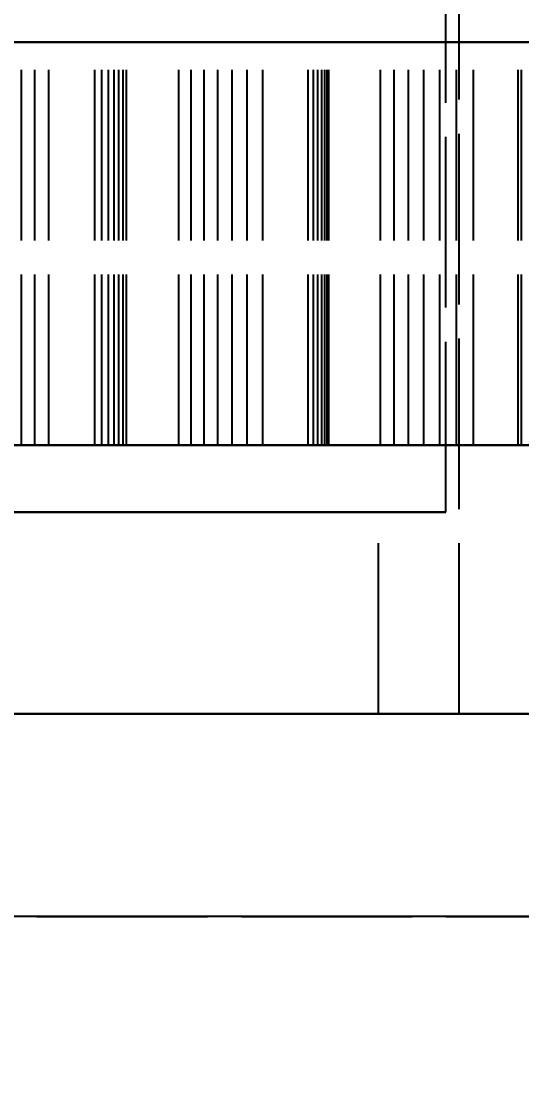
# Model space of a CAD drawing. Header units: millimetres. Extents: x -9 to 221, y -53 to 196.
# Drawn here: x 161.69 to 165.41, y -23.02 to -15.05 of the extents above; entities that cross this region are included whole.
import ezdxf

# ---------------------------------------------------------------- set-up
doc = ezdxf.new("R2010")
doc.units = ezdxf.units.MM
doc.linetypes.add('DASHED', pattern=[1.524, 1.27, -0.254])
for name, color, linetype in [('DIMS', 3, 'CONTINUOUS'), ('HIDDEN', 8, 'DASHED'), ('VISIBLE', 7, 'CONTINUOUS')]:
    doc.layers.add(name, color=color, linetype=linetype)
doc.styles.add('OpenSansCondensed-Light', font='OpenSansCondensed-Light.ttf')
doc.dimstyles.new('EZDXF', dxfattribs={"dimtxt": 0.25, "dimasz": 0.175, "dimexe": 0.375, "dimexo": 0.125, "dimgap": 0.1, "dimtad": 1, "dimlfac": 100, "dimzin": 12, "dimdsep": 46, "dimtxsty": 'OpenSansCondensed-Light', "dimblk": 'ARCHTICK', "dimcen": 2.5, "dimazin": 3, "dimtfac": 0.5, "dimtmove": 2, "dimatfit": 3})

# ---------------------------------------------------------------- blocks, each defined once
blk = doc.blocks.new('_ARCHTICK')
at = {"color": 0, "linetype": 'BYBLOCK', "const_width": 0.15}
blk.add_lwpolyline([(-0.5, -0.5), (0.5, 0.5)], dxfattribs=at)

msp = doc.modelspace()

# ---------------------------------------------------------------- linework, layer by layer
at = {"layer": 'HIDDEN'}
for points in [[(164.95, -20.2), (164.95, 15.8)], [(164.85, -18.7), (164.85, -0.4)], [(166.0881, -15.2), (165.32619, -15.2), (164.56429, -15.2), (163.80238, -15.2), (163.04048, -15.2), (162.27857, -15.2), (161.51667, -15.2), (160.75476, -15.2), (159.99286, -15.2), (159.23095, -15.2), (158.46905, -15.2), (157.70714, -15.2), (156.94524, -15.2), (156.18333, -15.2), (155.42143, -15.2), (154.65952, -15.2)], [(166.0881, -15.2), (165.32619, -15.2), (164.56429, -15.2), (163.80238, -15.2), (163.04048, -15.2), (162.27857, -15.2), (161.51667, -15.2), (160.75476, -15.2), (159.99286, -15.2), (159.23095, -15.2), (158.46905, -15.2), (157.70714, -15.2), (156.94524, -15.2), (156.18333, -15.2), (155.42143, -15.2), (154.65952, -15.2)], [(165.48492, -15.2), (164.78651, -15.2), (164.0881, -15.2), (163.38968, -15.2), (162.69127, -15.2), (161.99286, -15.2), (161.29444, -15.2), (160.59603, -15.2), (159.89762, -15.2), (159.19921, -15.2), (158.50079, -15.2), (157.80238, -15.2), (157.10397, -15.2), (156.40556, -15.2), (155.70714, -15.2), (155.00873, -15.2)], [(158.85, -15.2), (159.19921, -15.2), (159.54841, -15.2), (159.89762, -15.2), (160.24683, -15.2), (160.59603, -15.2), (160.94524, -15.2), (161.29444, -15.2), (161.64365, -15.2), (161.99286, -15.2), (162.34206, -15.2), (162.69127, -15.2), (163.04048, -15.2), (163.38968, -15.2), (163.73889, -15.2), (164.0881, -15.2), (164.4373, -15.2), (164.78651, -15.2), (165.13571, -15.2), (165.48492, -15.2)], [(161.59767, -15.2), (161.69243, -15.2)], [(161.69243, -15.2), (161.59767, -15.2)], [(161.69243, -15.2), (161.79224, -15.2)], [(161.79224, -15.2), (161.69243, -15.2)], [(161.69243, -18.2), (161.69243, -15.2)], [(161.69243, -18.2), (161.69243, -15.2)], [(161.79224, -15.2), (161.89691, -15.2)], [(161.89691, -15.2), (161.79224, -15.2)], [(161.79224, -18.2), (161.79224, -15.2)], [(161.79224, -18.2), (161.79224, -15.2)], [(161.89691, -15.2), (162.23966, -15.2)], [(162.23966, -15.2), (161.89691, -15.2)], [(161.89691, -18.2), (161.89691, -15.2)], [(161.89691, -18.2), (161.89691, -15.2)], [(162.23966, -15.2), (162.29194, -15.2)], [(162.29194, -15.2), (162.23966, -15.2)], [(162.23966, -18.2), (162.23966, -15.2)], [(162.23966, -18.2), (162.23966, -15.2)], [(162.29194, -15.2), (162.33929, -15.2)], [(162.33929, -15.2), (162.29194, -15.2)], [(162.29194, -18.2), (162.29194, -15.2)], [(162.29194, -18.2), (162.29194, -15.2)], [(162.33929, -15.2), (162.38155, -15.2)], [(162.38155, -15.2), (162.33929, -15.2)], [(162.33929, -18.2), (162.33929, -15.2)], [(162.33929, -18.2), (162.33929, -15.2)], [(162.38155, -15.2), (162.41849, -15.2)], [(162.41849, -15.2), (162.38155, -15.2)], [(162.38155, -18.2), (162.38155, -15.2)], [(162.38155, -18.2), (162.38155, -15.2)], [(162.41849, -15.2), (162.44984, -15.2)], [(162.44984, -15.2), (162.41849, -15.2)], [(162.41849, -18.2), (162.41849, -15.2)], [(162.41849, -18.2), (162.41849, -15.2)], [(162.44984, -15.2), (162.47525, -15.2)], [(162.47525, -15.2), (162.44984, -15.2)], [(162.44984, -18.2), (162.44984, -15.2)], [(162.44984, -18.2), (162.44984, -15.2)], [(162.47525, -15.2), (162.86496, -15.2)], [(162.86496, -15.2), (162.47525, -15.2)], [(162.47525, -18.2), (162.47525, -15.2)], [(162.47525, -18.2), (162.47525, -15.2)], [(162.86496, -15.2), (162.95528, -15.2)], [(162.95528, -15.2), (162.86496, -15.2)], [(162.86496, -18.2), (162.86496, -15.2)], [(162.86496, -18.2), (162.86496, -15.2)], [(162.95528, -15.2), (163.05146, -15.2)], [(163.05146, -15.2), (162.95528, -15.2)], [(162.95528, -18.2), (162.95528, -15.2)], [(162.95528, -18.2), (162.95528, -15.2)], [(163.05146, -15.2), (163.15314, -15.2)], [(163.15314, -15.2), (163.05146, -15.2)], [(163.05146, -18.2), (163.05146, -15.2)], [(163.05146, -18.2), (163.05146, -15.2)], [(163.15314, -15.2), (163.26003, -15.2)], [(163.26003, -15.2), (163.15314, -15.2)], [(163.15314, -18.2), (163.15314, -15.2)], [(163.15314, -18.2), (163.15314, -15.2)], [(163.26003, -15.2), (163.3719, -15.2)], [(163.3719, -15.2), (163.26003, -15.2)], [(163.26003, -18.2), (163.26003, -15.2)], [(163.26003, -18.2), (163.26003, -15.2)], [(163.3719, -15.2), (163.48855, -15.2)], [(163.48855, -15.2), (163.3719, -15.2)], [(163.3719, -18.2), (163.3719, -15.2)], [(163.3719, -18.2), (163.3719, -15.2)], [(163.48855, -15.2), (163.8271, -15.2)], [(163.8271, -15.2), (163.48855, -15.2)], [(163.48855, -18.2), (163.48855, -15.2)], [(163.48855, -18.2), (163.48855, -15.2)], [(163.8271, -15.2), (163.86547, -15.2)], [(163.86547, -15.2), (163.8271, -15.2)], [(163.8271, -18.2), (163.8271, -15.2)], [(163.8271, -18.2), (163.8271, -15.2)], [(163.86547, -15.2), (163.89897, -15.2)], [(163.89897, -15.2), (163.86547, -15.2)], [(163.86547, -18.2), (163.86547, -15.2)], [(163.86547, -18.2), (163.86547, -15.2)], [(163.89897, -15.2), (163.92743, -15.2)], [(163.92743, -15.2), (163.89897, -15.2)], [(163.89897, -18.2), (163.89897, -15.2)], [(163.89897, -18.2), (163.89897, -15.2)], [(163.92743, -15.2), (163.95062, -15.2)], [(163.95062, -15.2), (163.92743, -15.2)], [(163.92743, -18.2), (163.92743, -15.2)], [(163.92743, -18.2), (163.92743, -15.2)], [(163.95062, -15.2), (163.96829, -15.2)], [(163.96829, -15.2), (163.95062, -15.2)], [(163.95062, -18.2), (163.95062, -15.2)], [(163.95062, -18.2), (163.95062, -15.2)], [(163.96829, -15.2), (163.98008, -15.2)], [(163.98008, -15.2), (163.96829, -15.2)], [(163.96829, -18.2), (163.96829, -15.2)], [(163.96829, -18.2), (163.96829, -15.2)], [(163.98008, -15.2), (164.36405, -15.2)], [(164.36405, -15.2), (163.98008, -15.2)], [(163.98008, -18.2), (163.98008, -15.2)], [(163.98008, -18.2), (163.98008, -15.2)], [(164.36405, -15.2), (164.46628, -15.2)], [(164.46628, -15.2), (164.36405, -15.2)], [(164.36405, -18.2), (164.36405, -15.2)], [(164.36405, -18.2), (164.36405, -15.2)], [(164.46628, -15.2), (164.57427, -15.2)], [(164.57427, -15.2), (164.46628, -15.2)], [(164.46628, -18.2), (164.46628, -15.2)], [(164.46628, -18.2), (164.46628, -15.2)], [(164.57427, -15.2), (164.68765, -15.2)], [(164.68765, -15.2), (164.57427, -15.2)], [(164.57427, -18.2), (164.57427, -15.2)], [(164.57427, -18.2), (164.57427, -15.2)], [(164.68765, -15.2), (164.80615, -15.2)], [(164.80615, -15.2), (164.68765, -15.2)], [(164.68765, -18.2), (164.68765, -15.2)], [(164.68765, -18.2), (164.68765, -15.2)], [(164.80615, -15.2), (164.92952, -15.2)], [(164.92952, -15.2), (164.80615, -15.2)], [(164.80615, -18.2), (164.80615, -15.2)], [(164.80615, -18.2), (164.80615, -15.2)], [(164.92952, -15.2), (165.05758, -15.2)], [(165.05758, -15.2), (164.92952, -15.2)], [(164.92952, -18.2), (164.92952, -15.2)], [(164.92952, -18.2), (164.92952, -15.2)], [(165.05758, -15.2), (165.39029, -15.2)], [(165.39029, -15.2), (165.05758, -15.2)], [(165.05758, -18.2), (165.05758, -15.2)], [(165.05758, -18.2), (165.05758, -15.2)], [(165.39029, -15.2), (165.41458, -15.2)], [(165.41458, -15.2), (165.39029, -15.2)], [(165.39029, -18.2), (165.39029, -15.2)], [(165.39029, -18.2), (165.39029, -15.2)], [(165.41458, -15.2), (165.43406, -15.2)], [(165.41458, -18.2), (165.41458, -15.2)], [(165.41458, -18.2), (165.41458, -15.2)], [(166.0881, -18.2), (165.32619, -18.2), (164.56429, -18.2), (163.80238, -18.2), (163.04048, -18.2), (162.27857, -18.2), (161.51667, -18.2), (160.75476, -18.2), (159.99286, -18.2), (159.23095, -18.2), (158.46905, -18.2), (157.70714, -18.2), (156.94524, -18.2), (156.18333, -18.2), (155.42143, -18.2), (154.65952, -18.2)], [(161.59767, -18.2), (161.69243, -18.2)], [(161.69243, -18.2), (161.59767, -18.2)], [(161.69243, -18.2), (161.79224, -18.2)], [(161.79224, -18.2), (161.69243, -18.2)], [(161.79224, -18.2), (161.89691, -18.2)], [(161.89691, -18.2), (161.79224, -18.2)], [(161.89691, -18.2), (162.23966, -18.2)], [(162.23966, -18.2), (161.89691, -18.2)], [(162.23966, -18.2), (162.29194, -18.2)], [(162.29194, -18.2), (162.23966, -18.2)], [(162.29194, -18.2), (162.33929, -18.2)], [(162.33929, -18.2), (162.29194, -18.2)], [(162.33929, -18.2), (162.38155, -18.2)], [(162.38155, -18.2), (162.33929, -18.2)], [(162.38155, -18.2), (162.41849, -18.2)], [(162.41849, -18.2), (162.38155, -18.2)], [(162.41849, -18.2), (162.44984, -18.2)], [(162.44984, -18.2), (162.41849, -18.2)], [(162.44984, -18.2), (162.47525, -18.2)], [(162.47525, -18.2), (162.44984, -18.2)], [(162.47525, -18.2), (162.86496, -18.2)], [(162.86496, -18.2), (162.47525, -18.2)], [(162.86496, -18.2), (162.95528, -18.2)], [(162.95528, -18.2), (162.86496, -18.2)], [(162.95528, -18.2), (163.05146, -18.2)], [(163.05146, -18.2), (162.95528, -18.2)], [(163.05146, -18.2), (163.15314, -18.2)], [(163.15314, -18.2), (163.05146, -18.2)], [(163.15314, -18.2), (163.26003, -18.2)], [(163.26003, -18.2), (163.15314, -18.2)], [(163.26003, -18.2), (163.3719, -18.2)], [(163.3719, -18.2), (163.26003, -18.2)], [(163.3719, -18.2), (163.48855, -18.2)], [(163.48855, -18.2), (163.3719, -18.2)], [(163.48855, -18.2), (163.8271, -18.2)], [(163.8271, -18.2), (163.48855, -18.2)], [(163.8271, -18.2), (163.86547, -18.2)], [(163.86547, -18.2), (163.8271, -18.2)], [(163.86547, -18.2), (163.89897, -18.2)], [(163.89897, -18.2), (163.86547, -18.2)], [(163.89897, -18.2), (163.92743, -18.2)], [(163.92743, -18.2), (163.89897, -18.2)], [(163.92743, -18.2), (163.95062, -18.2)], [(163.95062, -18.2), (163.92743, -18.2)], [(163.95062, -18.2), (163.96829, -18.2)], [(163.96829, -18.2), (163.95062, -18.2)], [(163.96829, -18.2), (163.98008, -18.2)], [(163.98008, -18.2), (163.96829, -18.2)], [(163.98008, -18.2), (164.36405, -18.2)], [(164.36405, -18.2), (163.98008, -18.2)], [(164.36405, -18.2), (164.46628, -18.2)], [(164.46628, -18.2), (164.36405, -18.2)], [(164.46628, -18.2), (164.57427, -18.2)], [(164.57427, -18.2), (164.46628, -18.2)], [(164.57427, -18.2), (164.68765, -18.2)], [(164.68765, -18.2), (164.57427, -18.2)], [(164.68765, -18.2), (164.80615, -18.2)], [(164.80615, -18.2), (164.68765, -18.2)], [(164.80615, -18.2), (164.92952, -18.2)], [(164.92952, -18.2), (164.80615, -18.2)], [(164.92952, -18.2), (165.05758, -18.2)], [(165.05758, -18.2), (164.92952, -18.2)], [(165.05758, -18.2), (165.39029, -18.2)], [(165.39029, -18.2), (165.05758, -18.2)], [(165.39029, -18.2), (165.41458, -18.2)], [(165.41458, -18.2), (165.39029, -18.2)], [(165.41458, -18.2), (165.43406, -18.2)], [(164.35, -18.7), (164.1754, -18.7), (164.00079, -18.7), (163.82619, -18.7), (163.65159, -18.7), (163.47698, -18.7), (163.30238, -18.7), (163.12778, -18.7), (162.95317, -18.7), (162.77857, -18.7), (162.60397, -18.7), (162.42937, -18.7), (162.25476, -18.7), (162.08016, -18.7), (161.90556, -18.7), (161.73095, -18.7), (161.55635, -18.7)], [(161.6119, -18.7), (161.70714, -18.7), (161.80238, -18.7), (161.89762, -18.7), (161.99286, -18.7), (162.0881, -18.7), (162.18333, -18.7), (162.27857, -18.7), (162.37381, -18.7), (162.46905, -18.7), (162.56429, -18.7), (162.65952, -18.7), (162.75476, -18.7), (162.85, -18.7), (162.94524, -18.7), (163.04048, -18.7), (163.13571, -18.7), (163.23095, -18.7), (163.32619, -18.7), (163.42143, -18.7), (163.51667, -18.7), (163.6119, -18.7), (163.70714, -18.7), (163.80238, -18.7), (163.89762, -18.7), (163.99286, -18.7), (164.0881, -18.7), (164.18333, -18.7), (164.27857, -18.7), (164.37381, -18.7), (164.46905, -18.7), (164.56429, -18.7), (164.65952, -18.7), (164.75476, -18.7), (164.85, -18.7)], [(164.85, -18.7), (164.65952, -18.7), (164.46905, -18.7), (164.27857, -18.7), (164.0881, -18.7), (163.89762, -18.7), (163.70714, -18.7), (163.51667, -18.7), (163.32619, -18.7), (163.13571, -18.7), (162.94524, -18.7), (162.75476, -18.7), (162.56429, -18.7), (162.37381, -18.7), (162.18333, -18.7), (161.99286, -18.7), (161.80238, -18.7), (161.6119, -18.7)], [(161.64365, -18.7), (161.73095, -18.7), (161.81825, -18.7), (161.90556, -18.7), (161.99286, -18.7), (162.08016, -18.7), (162.16746, -18.7), (162.25476, -18.7), (162.34206, -18.7), (162.42937, -18.7), (162.51667, -18.7), (162.60397, -18.7), (162.69127, -18.7), (162.77857, -18.7), (162.86587, -18.7), (162.95317, -18.7), (163.04048, -18.7), (163.12778, -18.7), (163.21508, -18.7), (163.30238, -18.7), (163.38968, -18.7), (163.47698, -18.7), (163.56429, -18.7), (163.65159, -18.7), (163.73889, -18.7), (163.82619, -18.7), (163.91349, -18.7), (164.00079, -18.7), (164.0881, -18.7), (164.1754, -18.7), (164.2627, -18.7), (164.35, -18.7)], [(164.35, -20.2), (164.35, -18.7)], [(94.75, -20.2), (200.25, -20.2)], [(165.46278, -20.2), (164.78609, -20.2), (164.1094, -20.2), (163.43271, -20.2), (162.75602, -20.2), (162.07932, -20.2), (161.40263, -20.2), (160.72594, -20.2), (160.04925, -20.2), (159.37256, -20.2), (158.69586, -20.2), (158.01917, -20.2), (157.34248, -20.2), (156.66579, -20.2), (155.9891, -20.2), (155.31241, -20.2), (154.63571, -20.2)], [(158.85, -20.2), (159.19127, -20.2), (159.53254, -20.2), (159.87381, -20.2), (160.21508, -20.2), (160.55635, -20.2), (160.89762, -20.2), (161.23889, -20.2), (161.58016, -20.2), (161.92143, -20.2), (162.2627, -20.2), (162.60397, -20.2), (162.94524, -20.2), (163.28651, -20.2), (163.62778, -20.2), (163.96905, -20.2), (164.31032, -20.2), (164.65159, -20.2), (164.99286, -20.2), (165.33413, -20.2), (165.6754, -20.2)], [(164.35, -20.2), (164.1754, -20.2), (164.00079, -20.2), (163.82619, -20.2), (163.65159, -20.2), (163.47698, -20.2), (163.30238, -20.2), (163.12778, -20.2), (162.95317, -20.2), (162.77857, -20.2), (162.60397, -20.2), (162.42937, -20.2), (162.25476, -20.2), (162.08016, -20.2), (161.90556, -20.2), (161.73095, -20.2), (161.55635, -20.2)], [(161.64365, -20.2), (161.73095, -20.2), (161.81825, -20.2), (161.90556, -20.2), (161.99286, -20.2), (162.08016, -20.2), (162.16746, -20.2), (162.25476, -20.2), (162.34206, -20.2), (162.42937, -20.2), (162.51667, -20.2), (162.60397, -20.2), (162.69127, -20.2), (162.77857, -20.2), (162.86587, -20.2), (162.95317, -20.2), (163.04048, -20.2), (163.12778, -20.2), (163.21508, -20.2), (163.30238, -20.2), (163.38968, -20.2), (163.47698, -20.2), (163.56429, -20.2), (163.65159, -20.2), (163.73889, -20.2), (163.82619, -20.2), (163.91349, -20.2), (164.00079, -20.2), (164.0881, -20.2), (164.1754, -20.2), (164.2627, -20.2), (164.35, -20.2)], [(161.65794, -20.2), (161.75476, -20.2), (161.85159, -20.2), (161.94841, -20.2), (162.04524, -20.2), (162.14206, -20.2), (162.23889, -20.2), (162.33571, -20.2), (162.43254, -20.2), (162.52937, -20.2), (162.62619, -20.2), (162.72302, -20.2), (162.81984, -20.2), (162.91667, -20.2), (163.01349, -20.2), (163.11032, -20.2), (163.20714, -20.2), (163.30397, -20.2), (163.40079, -20.2), (163.49762, -20.2), (163.59444, -20.2), (163.69127, -20.2), (163.7881, -20.2), (163.88492, -20.2), (163.98175, -20.2), (164.07857, -20.2), (164.1754, -20.2), (164.27222, -20.2), (164.36905, -20.2), (164.46587, -20.2), (164.5627, -20.2), (164.65952, -20.2), (164.75635, -20.2), (164.85317, -20.2), (164.95, -20.2)], [(164.95, -20.2), (164.75635, -20.2), (164.5627, -20.2), (164.36905, -20.2), (164.1754, -20.2), (163.98175, -20.2), (163.7881, -20.2), (163.59444, -20.2), (163.40079, -20.2), (163.20714, -20.2), (163.01349, -20.2), (162.81984, -20.2), (162.62619, -20.2), (162.43254, -20.2), (162.23889, -20.2), (162.04524, -20.2), (161.85159, -20.2), (161.65794, -20.2)], [(94.75, -21.71), (200.25, -21.71)]]:
    msp.add_lwpolyline(points, dxfattribs=at)
at = {"layer": 'VISIBLE'}
for points in [[(158.85, -15.2), (159.23095, -15.2), (159.6119, -15.2), (159.99286, -15.2), (160.37381, -15.2), (160.75476, -15.2), (161.13571, -15.2), (161.51667, -15.2), (161.89762, -15.2), (162.27857, -15.2), (162.65952, -15.2), (163.04048, -15.2), (163.42143, -15.2), (163.80238, -15.2), (164.18333, -15.2), (164.56429, -15.2), (164.94524, -15.2), (165.32619, -15.2), (165.70714, -15.2)], [(158.85, -15.2), (159.23095, -15.2), (159.6119, -15.2), (159.99286, -15.2), (160.37381, -15.2), (160.75476, -15.2), (161.13571, -15.2), (161.51667, -15.2), (161.89762, -15.2), (162.27857, -15.2), (162.65952, -15.2), (163.04048, -15.2), (163.42143, -15.2), (163.80238, -15.2), (164.18333, -15.2), (164.56429, -15.2), (164.94524, -15.2), (165.32619, -15.2), (165.70714, -15.2)], [(158.85, -18.2), (159.23095, -18.2), (159.6119, -18.2), (159.99286, -18.2), (160.37381, -18.2), (160.75476, -18.2), (161.13571, -18.2), (161.51667, -18.2), (161.89762, -18.2), (162.27857, -18.2), (162.65952, -18.2), (163.04048, -18.2), (163.42143, -18.2), (163.80238, -18.2), (164.18333, -18.2), (164.56429, -18.2), (164.94524, -18.2), (165.32619, -18.2), (165.70714, -18.2)], [(200.25, -20.2), (94.75, -20.2)], [(200.25, -21.71), (94.75, -21.71)]]:
    msp.add_lwpolyline(points, dxfattribs=at)

# ---------------------------------------------------------------- dimensions: what is measured, and where the dimension line sits
at = {"layer": 'DIMS'}
msp.add_linear_dim(base=(93.75, -52.71), p1=(93.75, -21.71), p2=(201.25, -21.71), dimstyle='EZDXF', override={"dimtxt": 1.6, "dimasz": 1, "dimexe": 0.6, "dimexo": 0.5, "dimdec": 2}, dxfattribs=at).render()

doc.saveas('drawing.dxf')
